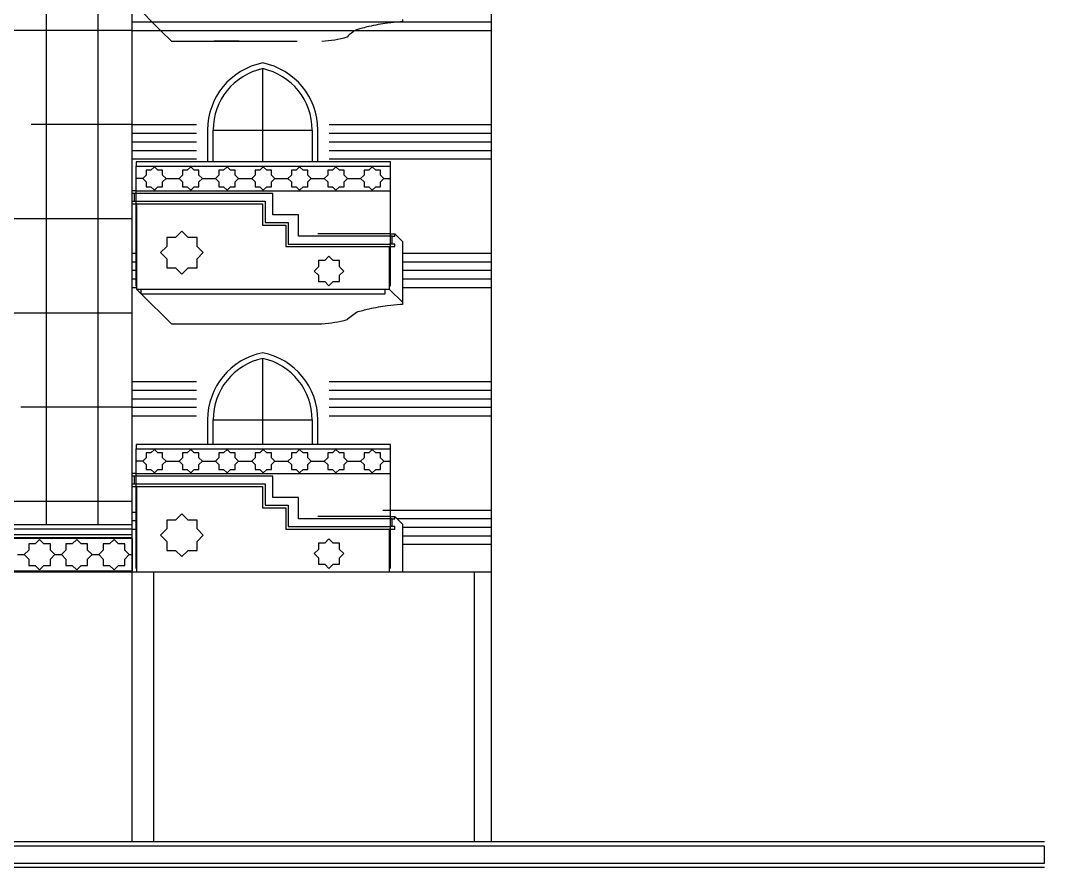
# Model space of a CAD drawing. Header units: inches. Extents: x 323.8 to 359.6, y 89.7 to 114.
# Drawn here: x 347.63 to 359.59, y 89.74 to 99.63 of the extents above; entities that cross this region are included whole.
import ezdxf

# ---------------------------------------------------------------- set-up
doc = ezdxf.new("R2010")
doc.units = ezdxf.units.IN
for name, color, linetype, lineweight in [('01_ORIGINAL_ENVELOPE', 7, 'Continuous', 25), ('02_ISLAMIC_WINDOWS', 7, 'Continuous', 25), ('03_ISLAMIC_BALCONIES', 7, 'Continuous', 25), ('05_ISLAMIC_FRIEZES', 7, 'Continuous', 25)]:
    doc.layers.add(name, color=color, linetype=linetype, lineweight=lineweight)

msp = doc.modelspace()

# ---------------------------------------------------------------- linework, layer by layer
at = {"layer": '01_ORIGINAL_ENVELOPE'}
for points in [[(353.132, 93.187), (353.132, 107.271)], [(347.932, 100.611), (347.932, 99.511)], [(348.532, 100.611), (348.532, 99.511)], [(348.932, 99.711), (348.932, 99.611)], [(348.932, 99.611), (348.932, 99.511)], [(348.932, 99.611), (349.166, 99.611)], [(349.066, 99.711), (349.166, 99.611)], [(349.166, 99.611), (352.09, 99.611)], [(349.166, 99.611), (349.266, 99.511)], [(352.09, 99.611), (352.09, 99.61), (352.069, 99.61)], [(352.09, 99.637), (352.09, 99.611)], [(352.09, 99.611), (353.132, 99.611)], [(347.932, 99.511), (347.332, 99.511)], [(347.932, 99.511), (347.932, 98.411)], [(348.532, 99.511), (347.932, 99.511)], [(348.532, 99.511), (348.532, 98.411)], [(348.932, 99.511), (348.532, 99.511)], [(348.932, 99.511), (348.932, 98.411)], [(348.932, 99.511), (348.932, 99.511)], [(348.932, 99.511), (349.266, 99.511)], [(349.266, 99.511), (353.132, 99.511)], [(349.266, 99.511), (349.393, 99.384), (350.86, 99.386)], [(350.185, 99.384), (349.894, 99.384)], [(347.932, 98.411), (347.757, 98.411)], [(347.932, 98.411), (347.932, 97.311)], [(348.532, 98.411), (347.932, 98.411)], [(348.532, 98.411), (348.532, 97.311)], [(348.932, 98.411), (348.532, 98.411)], [(348.932, 98.411), (348.932, 98.311)], [(348.932, 98.411), (348.932, 98.411)], [(348.932, 98.411), (349.684, 98.411)], [(348.932, 98.311), (348.932, 98.211)], [(348.932, 98.311), (349.684, 98.311)], [(351.234, 98.411), (353.132, 98.411)], [(351.234, 98.311), (353.132, 98.311)], [(348.932, 98.211), (348.932, 98.111)], [(348.932, 98.211), (349.684, 98.211)], [(351.234, 98.211), (353.132, 98.211)], [(348.932, 98.111), (348.932, 98.011)], [(348.932, 98.111), (349.684, 98.111)], [(351.234, 98.111), (353.132, 98.111)], [(348.932, 98.011), (348.932, 97.637)], [(348.932, 98.011), (349.684, 98.011)], [(351.234, 98.011), (353.132, 98.011)], [(348.932, 97.637), (348.932, 97.607)], [(348.982, 97.637), (348.932, 97.637)], [(348.932, 97.607), (348.932, 97.517)], [(348.962, 97.517), (348.962, 97.607)], [(348.932, 97.517), (348.932, 97.487)], [(348.932, 97.487), (348.932, 97.311)], [(348.99, 96.911), (348.99, 97.487)], [(347.932, 97.311), (347.332, 97.311)], [(347.932, 97.311), (347.932, 96.211)], [(348.532, 97.311), (347.932, 97.311)], [(348.532, 97.311), (348.532, 96.211)], [(348.932, 97.311), (348.532, 97.311)], [(348.932, 97.311), (348.932, 96.911)], [(351.95, 97.137), (351.102, 97.137)], [(351.95, 97.137), (352, 97.137), (352.09, 97.047), (352.09, 96.911)], [(351.97, 97.017), (351.97, 97.107)], [(351.94, 96.487), (351.94, 96.987)], [(348.932, 96.911), (348.932, 96.811)], [(348.932, 96.911), (348.982, 96.911)], [(348.982, 96.911), (348.99, 96.911)], [(348.99, 96.811), (348.99, 96.911)], [(352.09, 96.911), (352.09, 96.811)], [(352.09, 96.911), (353.132, 96.911)], [(348.932, 96.811), (348.932, 96.711)], [(348.932, 96.811), (348.982, 96.811)], [(348.982, 96.811), (348.99, 96.811)], [(348.99, 96.711), (348.99, 96.811)], [(352.09, 96.811), (352.09, 96.711)], [(352.09, 96.811), (353.132, 96.811)], [(348.932, 96.711), (348.932, 96.611)], [(348.932, 96.711), (348.982, 96.711)], [(348.982, 96.711), (348.99, 96.711)], [(348.99, 96.611), (348.99, 96.711)], [(352.09, 96.711), (352.09, 96.611)], [(352.09, 96.711), (353.132, 96.711)], [(348.932, 96.611), (348.932, 96.511)], [(348.932, 96.611), (348.982, 96.611)], [(348.932, 96.511), (348.932, 96.211)], [(348.932, 96.511), (348.99, 96.511)], [(348.982, 96.611), (348.99, 96.611)], [(348.99, 96.511), (348.99, 96.611)], [(348.99, 96.487), (348.99, 96.511)], [(352.09, 96.611), (352.09, 96.511)], [(352.09, 96.611), (353.132, 96.611)], [(352.09, 96.511), (352.09, 96.337)], [(352.09, 96.511), (353.132, 96.511)], [(349.04, 96.487), (348.99, 96.487)], [(348.99, 96.487), (349.04, 96.437)], [(349.04, 96.437), (351.89, 96.437), (351.89, 96.487)], [(349.04, 96.437), (349.04, 96.487)], [(351.89, 96.487), (349.04, 96.487)], [(349.04, 96.437), (349.393, 96.084), (349.684, 96.084), (351.151, 96.086)], [(351.94, 96.487), (351.89, 96.487)], [(351.94, 96.487), (352.09, 96.337)], [(352.09, 96.337), (352.09, 96.31), (352.069, 96.31)], [(347.932, 96.211), (347.332, 96.211)], [(347.932, 96.211), (347.932, 95.111)], [(348.532, 96.211), (347.932, 96.211)], [(348.532, 96.211), (348.532, 95.111)], [(348.932, 96.211), (348.532, 96.211)], [(348.932, 96.211), (348.932, 95.411)], [(351.554, 96.219), (351.445, 96.134)], [(348.932, 95.411), (348.932, 95.311)], [(348.932, 95.411), (349.684, 95.411)], [(348.932, 95.311), (348.932, 95.211)], [(348.932, 95.311), (349.684, 95.311)], [(351.234, 95.411), (353.132, 95.411)], [(351.234, 95.311), (353.132, 95.311)], [(348.932, 95.211), (348.932, 95.111)], [(348.932, 95.211), (349.684, 95.211)], [(351.234, 95.211), (353.132, 95.211)], [(347.932, 95.111), (347.635, 95.111)], [(347.932, 95.111), (347.932, 94.011)], [(348.532, 95.111), (347.932, 95.111)], [(348.532, 95.111), (348.532, 94.011)], [(348.932, 95.111), (348.532, 95.111)], [(348.932, 95.111), (348.932, 95.011)], [(348.932, 95.111), (348.932, 95.111)], [(348.932, 95.111), (349.684, 95.111)], [(351.234, 95.111), (353.132, 95.111)], [(348.932, 95.011), (348.932, 94.337)], [(348.932, 95.011), (349.684, 95.011)], [(351.234, 95.011), (353.132, 95.011)], [(348.932, 94.337), (348.932, 94.307)], [(348.982, 94.337), (348.932, 94.337)], [(348.932, 94.307), (348.932, 94.217)], [(348.962, 94.217), (348.962, 94.307)], [(348.932, 94.217), (348.932, 94.187)], [(348.932, 94.187), (348.932, 94.011)], [(348.99, 93.887), (348.99, 94.187)], [(347.932, 94.011), (347.332, 94.011)], [(347.932, 94.011), (347.932, 93.737)], [(348.532, 94.011), (347.932, 94.011)], [(348.532, 94.011), (348.532, 93.737)], [(348.932, 94.011), (348.532, 94.011)], [(348.932, 94.011), (348.932, 93.887)], [(348.932, 93.887), (348.932, 93.787)], [(348.932, 93.887), (348.982, 93.887)], [(348.982, 93.887), (348.99, 93.887)], [(348.99, 93.787), (348.99, 93.887)], [(351.86, 93.911), (351.95, 93.911)], [(351.95, 93.911), (353.132, 93.911)], [(348.932, 93.787), (348.932, 93.737)], [(348.932, 93.787), (348.982, 93.787)], [(348.982, 93.787), (348.99, 93.787)], [(348.99, 93.687), (348.99, 93.787)], [(351.95, 93.837), (351.102, 93.837)], [(351.95, 93.837), (352, 93.837), (352.026, 93.811)], [(351.97, 93.717), (351.97, 93.807)], [(352.026, 93.811), (353.132, 93.811)], [(352.026, 93.811), (352.09, 93.747), (352.09, 93.711)], [(348.932, 93.687), (345.546, 93.687)], [(347.932, 93.737), (347.332, 93.737)], [(348.532, 93.737), (347.932, 93.737)], [(348.932, 93.737), (348.532, 93.737)], [(348.932, 93.737), (348.932, 93.687)], [(348.932, 93.687), (348.932, 93.623)], [(348.932, 93.687), (348.982, 93.687)], [(348.982, 93.687), (348.99, 93.687)], [(348.99, 93.187), (348.99, 93.687)], [(351.94, 93.187), (351.94, 93.687)], [(352.09, 93.711), (352.09, 93.611)], [(352.09, 93.711), (353.132, 93.711)], [(348.932, 93.587), (345.463, 93.587)], [(348.932, 93.623), (345.487, 93.623)], [(348.932, 93.623), (348.932, 93.587)], [(348.932, 93.587), (348.932, 93.58)], [(348.932, 93.58), (348.932, 93.39)], [(352.09, 93.611), (352.09, 93.511)], [(352.09, 93.611), (353.132, 93.611)], [(352.09, 93.511), (352.09, 93.187)], [(352.09, 93.511), (353.132, 93.511)], [(348.932, 93.39), (348.932, 93.2)], [(348.932, 93.187), (345.334, 93.187)], [(348.932, 93.2), (348.932, 93.187)], [(348.932, 93.187), (348.932, 90.037)], [(348.99, 93.187), (348.932, 93.187)], [(349.182, 93.187), (348.99, 93.187)], [(349.182, 93.187), (349.182, 90.037)], [(351.94, 93.187), (349.182, 93.187)], [(352.09, 93.187), (351.94, 93.187)], [(352.932, 93.187), (352.09, 93.187)], [(352.932, 90.037), (352.932, 93.187)], [(353.132, 93.187), (352.932, 93.187)], [(353.132, 90.037), (353.132, 93.187)], [(348.932, 90.037), (345.138, 90.037)], [(349.182, 90.037), (348.932, 90.037)], [(352.932, 90.037), (349.182, 90.037)], [(353.132, 90.037), (352.932, 90.037)], [(359.588, 90.037), (353.132, 90.037)], [(359.588, 89.737), (323.82, 89.737)]]:
    msp.add_lwpolyline(points, dxfattribs=at)
msp.add_lwpolyline([(323.82, 89.787), (359.588, 89.787), (359.588, 89.987), (323.82, 89.987)], close=True, dxfattribs=at)
for centre, radius, start, end in [((352.205, 97.349), 2.265, 93.4502, 97.341), ((351.746, 99.157), 0.409, 117.9322, 137.396), ((352.205, 97.349), 2.265, 102.9409, 106.7097), ((352.205, 97.349), 2.265, 97.341, 102.9409), ((351.068, 100.811), 1.427, 273.3358, 285.3258), ((352.205, 94.049), 2.265, 97.341, 102.9409), ((352.205, 94.049), 2.265, 93.4502, 97.341), ((352.205, 94.049), 2.265, 102.9409, 106.7097), ((351.068, 97.511), 1.427, 273.3358, 285.3258)]:
    msp.add_arc(centre, radius, start, end, dxfattribs=at)
at = {"layer": '02_ISLAMIC_WINDOWS'}
for points in [[(350.459, 98.348), (350.459, 99.066)], [(349.815, 98.348), (349.815, 97.977)], [(349.88, 97.977), (349.88, 98.348), (350.459, 98.348)], [(350.459, 97.977), (350.459, 98.348)], [(350.459, 98.348), (351.037, 98.348), (351.037, 97.977)], [(351.102, 97.977), (351.102, 98.348)], [(350.459, 94.964), (350.459, 95.682)], [(349.815, 94.964), (349.815, 94.677)], [(349.88, 94.677), (349.88, 94.964), (350.459, 94.964)], [(350.459, 94.677), (350.459, 94.964)], [(350.459, 94.964), (351.037, 94.964), (351.037, 94.677)], [(351.102, 94.677), (351.102, 94.964)]]:
    msp.add_lwpolyline(points, dxfattribs=at)
for centre, radius, start, end in [((350.614, 98.348), 0.799, 101.2229, 180), ((350.303, 98.348), 0.799, 0, 78.7771), ((350.614, 98.348), 0.734, 102.231, 180), ((350.303, 98.348), 0.734, 0, 77.769), ((350.614, 94.964), 0.799, 101.2229, 180), ((350.614, 94.964), 0.734, 102.231, 180), ((350.303, 94.964), 0.799, 0, 78.7771), ((350.303, 94.964), 0.734, 0, 77.769)]:
    msp.add_arc(centre, radius, start, end, dxfattribs=at)
at = {"layer": '03_ISLAMIC_BALCONIES'}
for points in [[(349.815, 97.977), (348.982, 97.977), (348.982, 97.927)], [(349.88, 97.977), (349.815, 97.977)], [(350.459, 97.977), (349.88, 97.977)], [(351.037, 97.977), (350.459, 97.977)], [(351.102, 97.977), (351.037, 97.977)], [(351.95, 97.927), (351.95, 97.977), (351.102, 97.977)], [(348.982, 97.782), (348.982, 97.927)], [(348.982, 97.927), (351.95, 97.927)], [(349.33, 97.782), (349.29, 97.822), (349.29, 97.878), (349.234, 97.878), (349.194, 97.918), (349.154, 97.878), (349.098, 97.878), (349.098, 97.822), (349.058, 97.782)], [(349.754, 97.782), (349.714, 97.822), (349.714, 97.878), (349.658, 97.878), (349.618, 97.918), (349.578, 97.878), (349.522, 97.878), (349.522, 97.822), (349.482, 97.782)], [(350.178, 97.782), (350.138, 97.822), (350.138, 97.878), (350.082, 97.878), (350.042, 97.918), (350.002, 97.878), (349.946, 97.878), (349.946, 97.822), (349.906, 97.782)], [(350.602, 97.782), (350.562, 97.822), (350.562, 97.878), (350.506, 97.878), (350.466, 97.918), (350.426, 97.878), (350.37, 97.878), (350.37, 97.822), (350.33, 97.782)], [(351.026, 97.782), (350.986, 97.822), (350.986, 97.878), (350.93, 97.878), (350.89, 97.918), (350.85, 97.878), (350.794, 97.878), (350.794, 97.822), (350.754, 97.782)], [(351.45, 97.782), (351.41, 97.822), (351.41, 97.878), (351.354, 97.878), (351.314, 97.918), (351.274, 97.878), (351.218, 97.878), (351.218, 97.822), (351.178, 97.782)], [(351.874, 97.782), (351.834, 97.822), (351.834, 97.878), (351.778, 97.878), (351.738, 97.918), (351.698, 97.878), (351.642, 97.878), (351.642, 97.822), (351.602, 97.782)], [(351.95, 97.782), (351.95, 97.927)], [(348.982, 97.637), (348.982, 97.782)], [(349.058, 97.782), (348.982, 97.782)], [(349.058, 97.782), (349.098, 97.742), (349.098, 97.686), (349.154, 97.686), (349.194, 97.646), (349.234, 97.686), (349.29, 97.686), (349.29, 97.742), (349.33, 97.782)], [(349.33, 97.782), (349.406, 97.782), (349.482, 97.782)], [(349.482, 97.782), (349.522, 97.742), (349.522, 97.686), (349.578, 97.686), (349.618, 97.646), (349.658, 97.686), (349.714, 97.686), (349.714, 97.742), (349.754, 97.782)], [(349.754, 97.782), (349.83, 97.782), (349.906, 97.782)], [(349.906, 97.782), (349.946, 97.742), (349.946, 97.686), (350.002, 97.686), (350.042, 97.646), (350.082, 97.686), (350.138, 97.686), (350.138, 97.742), (350.178, 97.782)], [(350.178, 97.782), (350.254, 97.782), (350.33, 97.782)], [(350.33, 97.782), (350.37, 97.742), (350.37, 97.686), (350.426, 97.686), (350.466, 97.646), (350.506, 97.686), (350.562, 97.686), (350.562, 97.742), (350.602, 97.782)], [(350.602, 97.782), (350.678, 97.782), (350.754, 97.782)], [(350.754, 97.782), (350.794, 97.742), (350.794, 97.686), (350.85, 97.686), (350.89, 97.646), (350.93, 97.686), (350.986, 97.686), (350.986, 97.742), (351.026, 97.782)], [(351.026, 97.782), (351.102, 97.782), (351.178, 97.782)], [(351.178, 97.782), (351.218, 97.742), (351.218, 97.686), (351.274, 97.686), (351.314, 97.646), (351.354, 97.686), (351.41, 97.686), (351.41, 97.742), (351.45, 97.782)], [(351.45, 97.782), (351.526, 97.782), (351.602, 97.782)], [(351.602, 97.782), (351.642, 97.742), (351.642, 97.686), (351.698, 97.686), (351.738, 97.646), (351.778, 97.686), (351.834, 97.686), (351.834, 97.742), (351.874, 97.782)], [(351.874, 97.782), (351.95, 97.782)], [(351.95, 97.637), (351.95, 97.782)], [(348.962, 97.607), (348.932, 97.607)], [(348.982, 97.607), (348.962, 97.607)], [(348.982, 97.607), (348.982, 97.637)], [(348.982, 97.637), (349.815, 97.637), (351.95, 97.637)], [(348.982, 97.517), (348.982, 97.607)], [(351.95, 97.107), (350.878, 97.107), (350.878, 97.357), (350.578, 97.357), (350.578, 97.607), (348.982, 97.607)], [(351.95, 97.137), (351.95, 97.637)], [(348.932, 97.517), (348.962, 97.517)], [(348.932, 97.487), (348.982, 97.487)], [(348.962, 97.517), (348.982, 97.517)], [(348.982, 97.487), (348.982, 97.517)], [(348.982, 97.517), (350.488, 97.517), (350.488, 97.267), (350.758, 97.267), (350.758, 97.017), (351.95, 97.017)], [(348.982, 96.911), (348.982, 97.487)], [(348.982, 97.487), (348.99, 97.487)], [(348.99, 97.487), (350.458, 97.487), (350.458, 97.237), (350.728, 97.237), (350.728, 96.987), (351.94, 96.987)], [(351.95, 97.107), (351.95, 97.137)], [(351.95, 97.017), (351.95, 97.107)], [(351.97, 97.107), (351.95, 97.107)], [(351.97, 97.107), (352, 97.107), (352, 97.137)], [(351.95, 96.987), (351.94, 96.987)], [(351.95, 96.987), (352, 96.987), (352, 97.017), (351.97, 97.017)], [(351.95, 96.987), (351.95, 97.017)], [(351.97, 97.017), (351.95, 97.017)], [(351.95, 96.527), (351.95, 96.987)], [(348.982, 96.811), (348.982, 96.911)], [(348.982, 96.711), (348.982, 96.811)], [(348.982, 96.611), (348.982, 96.711)], [(348.982, 96.527), (348.982, 96.611)], [(349.815, 94.677), (348.982, 94.677), (348.982, 94.627)], [(348.982, 94.482), (348.982, 94.627)], [(348.982, 94.627), (351.95, 94.627)], [(349.33, 94.482), (349.29, 94.522), (349.29, 94.578), (349.234, 94.578), (349.194, 94.618), (349.154, 94.578), (349.098, 94.578), (349.098, 94.522), (349.058, 94.482)], [(349.754, 94.482), (349.714, 94.522), (349.714, 94.578), (349.658, 94.578), (349.618, 94.618), (349.578, 94.578), (349.522, 94.578), (349.522, 94.522), (349.482, 94.482)], [(349.88, 94.677), (349.815, 94.677)], [(350.459, 94.677), (349.88, 94.677)], [(350.178, 94.482), (350.138, 94.522), (350.138, 94.578), (350.082, 94.578), (350.042, 94.618), (350.002, 94.578), (349.946, 94.578), (349.946, 94.522), (349.906, 94.482)], [(350.602, 94.482), (350.562, 94.522), (350.562, 94.578), (350.506, 94.578), (350.466, 94.618), (350.426, 94.578), (350.37, 94.578), (350.37, 94.522), (350.33, 94.482)], [(351.037, 94.677), (350.459, 94.677)], [(351.026, 94.482), (350.986, 94.522), (350.986, 94.578), (350.93, 94.578), (350.89, 94.618), (350.85, 94.578), (350.794, 94.578), (350.794, 94.522), (350.754, 94.482)], [(351.102, 94.677), (351.037, 94.677)], [(351.95, 94.627), (351.95, 94.677), (351.102, 94.677)], [(351.45, 94.482), (351.41, 94.522), (351.41, 94.578), (351.354, 94.578), (351.314, 94.618), (351.274, 94.578), (351.218, 94.578), (351.218, 94.522), (351.178, 94.482)], [(351.874, 94.482), (351.834, 94.522), (351.834, 94.578), (351.778, 94.578), (351.738, 94.618), (351.698, 94.578), (351.642, 94.578), (351.642, 94.522), (351.602, 94.482)], [(351.95, 94.482), (351.95, 94.627)], [(348.982, 94.337), (348.982, 94.482)], [(349.058, 94.482), (348.982, 94.482)], [(349.058, 94.482), (349.098, 94.442), (349.098, 94.386), (349.154, 94.386), (349.194, 94.346), (349.234, 94.386), (349.29, 94.386), (349.29, 94.442), (349.33, 94.482)], [(349.33, 94.482), (349.406, 94.482), (349.482, 94.482)], [(349.482, 94.482), (349.522, 94.442), (349.522, 94.386), (349.578, 94.386), (349.618, 94.346), (349.658, 94.386), (349.714, 94.386), (349.714, 94.442), (349.754, 94.482)], [(349.754, 94.482), (349.83, 94.482), (349.906, 94.482)], [(349.906, 94.482), (349.946, 94.442), (349.946, 94.386), (350.002, 94.386), (350.042, 94.346), (350.082, 94.386), (350.138, 94.386), (350.138, 94.442), (350.178, 94.482)], [(350.178, 94.482), (350.254, 94.482), (350.33, 94.482)], [(350.33, 94.482), (350.37, 94.442), (350.37, 94.386), (350.426, 94.386), (350.466, 94.346), (350.506, 94.386), (350.562, 94.386), (350.562, 94.442), (350.602, 94.482)], [(350.602, 94.482), (350.678, 94.482), (350.754, 94.482)], [(350.754, 94.482), (350.794, 94.442), (350.794, 94.386), (350.85, 94.386), (350.89, 94.346), (350.93, 94.386), (350.986, 94.386), (350.986, 94.442), (351.026, 94.482)], [(351.026, 94.482), (351.102, 94.482), (351.178, 94.482)], [(351.178, 94.482), (351.218, 94.442), (351.218, 94.386), (351.274, 94.386), (351.314, 94.346), (351.354, 94.386), (351.41, 94.386), (351.41, 94.442), (351.45, 94.482)], [(351.45, 94.482), (351.526, 94.482), (351.602, 94.482)], [(351.602, 94.482), (351.642, 94.442), (351.642, 94.386), (351.698, 94.386), (351.738, 94.346), (351.778, 94.386), (351.834, 94.386), (351.834, 94.442), (351.874, 94.482)], [(351.874, 94.482), (351.95, 94.482)], [(351.95, 94.337), (351.95, 94.482)], [(348.962, 94.307), (348.932, 94.307)], [(348.982, 94.307), (348.962, 94.307)], [(348.982, 94.307), (348.982, 94.337)], [(348.982, 94.337), (349.815, 94.337), (351.95, 94.337)], [(348.982, 94.217), (348.982, 94.307)], [(351.95, 93.807), (350.878, 93.807), (350.878, 94.057), (350.578, 94.057), (350.578, 94.307), (348.982, 94.307)], [(351.95, 93.911), (351.95, 94.337)], [(348.932, 94.217), (348.962, 94.217)], [(348.932, 94.187), (348.982, 94.187)], [(348.962, 94.217), (348.982, 94.217)], [(348.982, 94.187), (348.982, 94.217)], [(348.982, 94.217), (350.488, 94.217), (350.488, 93.967), (350.758, 93.967), (350.758, 93.717), (351.95, 93.717)], [(348.982, 93.887), (348.982, 94.187)], [(348.982, 94.187), (348.99, 94.187)], [(348.99, 94.187), (350.458, 94.187), (350.458, 93.937), (350.728, 93.937), (350.728, 93.687), (351.94, 93.687)], [(348.982, 93.787), (348.982, 93.887)], [(351.95, 93.837), (351.95, 93.911)], [(348.982, 93.687), (348.982, 93.787)], [(351.95, 93.807), (351.95, 93.837)], [(351.95, 93.717), (351.95, 93.807)], [(351.97, 93.807), (351.95, 93.807)], [(351.97, 93.807), (352, 93.807), (352, 93.837)], [(348.982, 93.227), (348.982, 93.687)], [(351.95, 93.687), (351.94, 93.687)], [(351.95, 93.687), (352, 93.687), (352, 93.717), (351.97, 93.717)], [(351.95, 93.687), (351.95, 93.717)], [(351.97, 93.717), (351.95, 93.717)], [(351.95, 93.227), (351.95, 93.687)]]:
    msp.add_lwpolyline(points, dxfattribs=at)
for points in [[(349.265, 96.917), (349.338, 96.844), (349.338, 96.74), (349.442, 96.74), (349.515, 96.667), (349.588, 96.74), (349.692, 96.74), (349.692, 96.844), (349.765, 96.917), (349.692, 96.99), (349.692, 97.094), (349.588, 97.094), (349.515, 97.167), (349.442, 97.094), (349.338, 97.094), (349.338, 96.99)], [(351.061, 96.702), (351.111, 96.652), (351.111, 96.58), (351.183, 96.58), (351.233, 96.53), (351.283, 96.58), (351.355, 96.58), (351.355, 96.652), (351.405, 96.702), (351.355, 96.752), (351.355, 96.824), (351.283, 96.824), (351.233, 96.874), (351.183, 96.824), (351.111, 96.824), (351.111, 96.752)], [(349.265, 93.617), (349.338, 93.544), (349.338, 93.44), (349.442, 93.44), (349.515, 93.367), (349.588, 93.44), (349.692, 93.44), (349.692, 93.544), (349.765, 93.617), (349.692, 93.69), (349.692, 93.794), (349.588, 93.794), (349.515, 93.867), (349.442, 93.794), (349.338, 93.794), (349.338, 93.69)], [(351.061, 93.402), (351.111, 93.352), (351.111, 93.28), (351.183, 93.28), (351.233, 93.23), (351.283, 93.28), (351.355, 93.28), (351.355, 93.352), (351.405, 93.402), (351.355, 93.452), (351.355, 93.524), (351.283, 93.524), (351.233, 93.574), (351.183, 93.524), (351.111, 93.524), (351.111, 93.452)]]:
    msp.add_lwpolyline(points, close=True, dxfattribs=at)
at = {"layer": '05_ISLAMIC_FRIEZES'}
for points in [[(348.932, 93.58), (345.46, 93.58), (345.46, 93.481)], [(348.031, 93.39), (347.979, 93.442), (347.979, 93.516), (347.905, 93.516), (347.853, 93.569), (347.8, 93.516), (347.726, 93.516), (347.726, 93.442), (347.674, 93.39)], [(348.466, 93.39), (348.414, 93.442), (348.414, 93.516), (348.34, 93.516), (348.288, 93.569), (348.235, 93.516), (348.161, 93.516), (348.161, 93.442), (348.109, 93.39)], [(348.901, 93.39), (348.849, 93.442), (348.849, 93.516), (348.775, 93.516), (348.723, 93.569), (348.67, 93.516), (348.596, 93.516), (348.596, 93.442), (348.544, 93.39)], [(348.94, 93.39), (348.94, 93.58), (348.932, 93.58)], [(345.46, 93.39), (345.46, 93.2), (348.932, 93.2)], [(347.596, 93.39), (347.635, 93.39), (347.674, 93.39)], [(347.674, 93.39), (347.726, 93.338), (347.726, 93.264), (347.8, 93.264), (347.853, 93.211), (347.905, 93.264), (347.979, 93.264), (347.979, 93.338), (348.031, 93.39)], [(348.031, 93.39), (348.07, 93.39), (348.109, 93.39)], [(348.109, 93.39), (348.161, 93.338), (348.161, 93.264), (348.235, 93.264), (348.288, 93.211), (348.34, 93.264), (348.414, 93.264), (348.414, 93.338), (348.466, 93.39)], [(348.466, 93.39), (348.505, 93.39), (348.544, 93.39)], [(348.544, 93.39), (348.596, 93.338), (348.596, 93.264), (348.67, 93.264), (348.723, 93.211), (348.775, 93.264), (348.849, 93.264), (348.849, 93.338), (348.901, 93.39)], [(348.901, 93.39), (348.932, 93.39)], [(348.932, 93.2), (348.94, 93.2), (348.94, 93.39)], [(348.932, 93.39), (348.94, 93.39)]]:
    msp.add_lwpolyline(points, dxfattribs=at)

doc.saveas('drawing.dxf')
